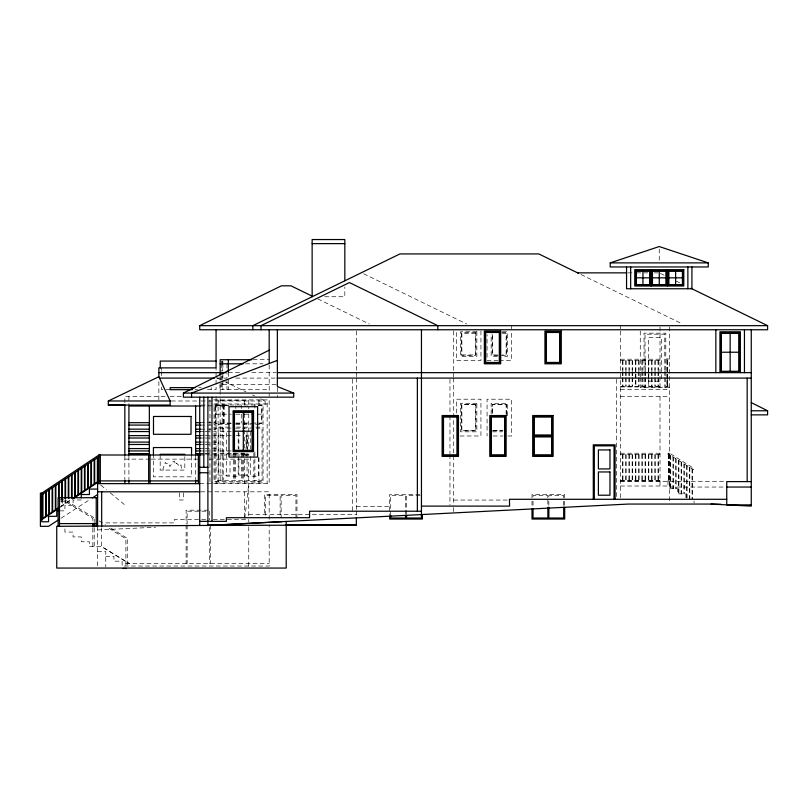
<?xml version="1.0" encoding="UTF-8"?>
<svg xmlns="http://www.w3.org/2000/svg" width="808" height="808" viewBox="0 0 808 808"><rect width="100%" height="100%" fill="white"/><g stroke="black" fill="none" stroke-linecap="round" stroke-linejoin="round"><path stroke-width="0.61" stroke-dasharray="4.04 3.03" d="M244.814 518.443L248.753 483.639M667.681 360.398L668.145 358.813L666.61 358.813L666.61 360.176L668.145 360.176M60.479 506.566L72.033 498.819M60.479 507.182L72.962 498.819M61.085 518.201L90.294 499.263M243.986 454.056L249.44 454.056L249.44 455.076L243.986 455.076L243.986 454.056L244.673 453.955L220.16 454.015M97.596 529.937L155.54 527.24M627.907 272.862L635.452 272.862M636.714 272.862L648.026 272.862M654.308 272.862L658.076 272.862M324.715 296.748L344.824 296.748L344.824 286.931M502.465 331.795L507.495 331.795L507.495 356.308L502.465 356.308M501.707 332.815L506.475 332.815L506.475 355.288L499.324 355.288M502.424 333.159L506.131 333.159L506.131 354.944L502.424 354.944M497.465 354.944L492.516 354.944L492.516 334.371M498.132 355.288L492.173 355.288L492.173 332.815M497.445 356.308L491.153 356.308L491.153 334.249M620.524 359.207L660.015 359.207M253.086 359.712L269.185 359.712M498.102 360.398L487.072 360.398L487.072 334.653M499.324 360.398L511.585 360.398L511.585 330.977M620.524 360.56L660.015 360.56M245.662 363.802L262.994 363.802M228.331 372.65L241.946 372.65M251.854 372.65L275.841 372.65M216.746 378.094L226.967 378.094L226.967 372.65M235.754 378.094L276.225 378.094M648.44 381.164L661.378 381.164M276.185 384.568L219.988 384.568L220.129 391.86M620.524 386.436L660.015 386.436M620.524 386.951L660.015 386.951M198.738 387.628L201.222 387.628M669.549 387.628L640.269 387.628L640.269 378.094M170.145 389.668L161.6 389.668L161.6 386.042M195.001 389.668L197.506 389.668M207.404 389.668L216.069 389.668L216.069 367.882M220.16 389.668L269.185 389.668M620.524 389.668L669.549 389.668M165.125 396.486L124.836 396.486L124.836 404.05M170.064 396.486L181.386 396.486M620.524 396.486L669.549 396.486M213.716 399.889L267.135 399.889L267.135 483.639M220.16 400.566L248.753 400.566L248.753 408.828M171.357 400.99L200.071 400.99M201.131 400.99L265.095 400.99L265.095 405.081L258.812 405.081M267.135 403.97L214.029 403.97L214.029 424.402L231.361 424.402M201.131 405.081L228.785 405.081M228.664 405.333L215.393 405.333L215.393 423.038L231.31 423.038M258.368 405.333L261.691 405.333L261.691 423.038L257.267 423.038M200.455 406.01L212.464 406.01M213.554 406.01L228.735 406.01M215.393 414.181L231.31 414.181M235.815 414.181L241.35 414.181M243.986 414.181L252.843 414.181M257.267 414.181L261.691 414.181M200.455 422.695L216.069 422.695M235.815 423.038L241.35 423.038M243.986 423.038L250.632 423.038M252.843 423.038L256.156 423.038M231.26 423.382L215.049 423.382L215.049 404.99L262.034 404.99L262.034 423.382L255.904 423.382M235.865 423.382L252.631 423.382M235.815 424.402L250.672 424.402M255.621 424.402L263.055 424.402L263.055 403.97M200.455 425.079L216.069 425.079M229.411 427.119L214.029 427.119L214.029 481.598L263.055 481.598M236.623 427.119L251.036 427.119M255.843 427.119L263.055 427.119L263.055 482.952L211.201 482.952M230.987 428.139L215.049 428.139L215.049 480.568L262.034 480.568L262.034 428.139L255.904 428.139M235.482 428.139L251.005 428.139M200.455 429.169L216.069 429.169M492.516 430.462L502.424 430.462M493.365 430.795L502.899 430.795M200.455 431.553L204.06 431.553M205.262 431.553L212.464 431.553M213.666 431.553L216.069 431.553M231.26 431.553L218.453 431.553L218.453 475.124L230.028 475.124L230.028 458.944M492.415 431.815L502.465 431.815M200.455 435.633L204.06 435.633M205.262 435.633L212.464 435.633M213.666 435.633L216.069 435.633M220.16 435.633L231.189 435.633M236.088 435.633L240.996 435.633M460.106 435.987L480.942 435.987L480.942 399.213L456.429 399.213L456.429 413.928M493.193 435.987L503 435.987M507.909 435.987L511.585 435.987L511.585 399.213L487.072 399.213L487.072 435.987M200.455 438.017L204.06 438.017M205.262 438.017L212.464 438.017M213.666 438.017L216.069 438.017M200.455 442.097L204.06 442.097M205.262 442.097L212.464 442.097M213.666 442.097L216.069 442.097M200.455 444.481L204.06 444.481M205.262 444.481L212.464 444.481M213.666 444.481L216.069 444.481M200.455 448.571L204.06 448.571M205.262 448.571L212.464 448.571M213.666 448.571L216.069 448.571M200.455 450.955L204.06 450.955M205.262 450.955L212.464 450.955M213.666 450.955L216.069 450.955M220.16 450.955L231.189 450.955M620.524 453.227L660.015 453.227M669.59 453.227L668.054 453.227L668.054 454.591L669.59 454.591L669.59 453.227L694.062 468.529L693.345 469.68L668.832 454.369L668.832 453.227M200.455 453.763L204.06 453.763M205.262 453.763L212.464 453.763M213.666 453.763L216.069 453.763M220.16 453.763L244.673 453.763L244.673 455.076M200.455 454.015L204.06 454.015M205.262 454.015L212.464 454.015M213.666 454.015L216.069 454.015M620.524 454.591L660.015 454.591M200.455 455.035L248.753 455.035M124.836 459.126L150.056 459.126M151.318 459.126L199.253 459.126M209.353 459.126L248.753 459.126L248.753 518.433M620.524 480.457L660.015 480.457M620.524 480.972L660.015 480.972M667.974 480.972L669.59 480.972M620.524 481.598L724.857 481.598M199.727 483.639L269.185 483.639L269.185 398.415M620.524 486.012L669.59 486.012L669.59 480.467L667.974 480.467L667.974 486.083L669.6 486.083M669.549 487.042L724.857 487.042M669.549 488.739L677.72 488.739L677.72 493.85L685.891 493.85L685.891 498.96M200.768 491.809L269.185 491.809L269.185 521.726M419.867 494.526L389.698 494.526L389.698 514.989M420.13 495.556L406.555 495.556L406.555 515.524M59.469 499.768L64.913 499.768L94.869 518.261M81.255 499.98L73.084 499.98L73.084 505.424L64.913 505.424L64.913 510.868L60.246 510.868M453.702 500.061L508.394 500.061M60.56 501.132L64.913 501.132L92.829 518.372L92.829 522.049M356.338 506.495L389.698 506.495M208.171 510.191L186.113 510.191L186.113 523.867M205.858 511.212L187.133 511.212L187.133 523.695M248.753 514.666L356.338 514.666M205.676 519.685L174.235 519.685L174.235 522.897L102.929 522.897M213.231 519.685L248.753 519.685L248.753 521.918M97.596 551.47L105.767 551.47L105.767 566.893M105.767 556.318L113.938 556.318L113.938 561.176L122.109 561.176L122.109 566.024L269.185 566.024L269.185 525.018M125.806 563.641L269.185 563.641M216.786 377.811L223.523 381.053M224.654 381.588L245.996 391.829M252.601 395.001L254.985 396.142M260.55 398.809L265.095 400.99M660.469 273.417L664.974 275.619M676.256 281.113L679.639 282.77M581.013 274.518L682.508 324.018M363.711 273.801L466.65 324.008M317.837 298.92L369.337 324.038M99.152 520.908L105.565 524.877M110.918 528.18L125.897 537.431L127.26 537.431L127.26 566.024M108.989 528.351L125.897 538.785L125.897 566.024M100.838 485.184L106.505 489.84M110.272 492.93L126.3 506.111M163.357 470.084L163.004 468.832L165.236 462.358L166.125 463.731L168.549 463.317L169.842 466.58L173.175 461.56L174.457 461.055L175.447 464.469L176.194 464.449L176.356 463.055L180.063 466.539L181.002 464.812L181.558 470.084M694.062 501L694.062 503.041M692.527 469.175L692.527 498.96M692.022 468.862L692.022 498.96M689.81 467.479L689.81 498.96M689.295 467.155L689.295 498.96M687.083 465.772L687.083 498.96M686.578 465.459L686.578 498.96M684.356 464.075L684.356 493.85M683.851 463.752L683.851 493.85M681.639 462.368L681.639 493.85M681.124 462.045L681.124 493.85M678.912 460.671L678.912 493.85M678.407 460.348L678.407 493.85M676.185 458.964L676.185 488.739M675.68 458.641L675.68 488.739M673.468 457.257L673.468 488.739M672.953 456.944L672.953 488.739M670.741 455.56L670.741 488.739M670.236 455.237L670.236 488.739M669.549 326.927L669.549 502.889M669.075 454.591L669.075 480.467M668.822 454.591L668.822 480.467M668.57 454.591L668.57 480.467M668.479 454.591L668.479 480.467M667.64 360.176L667.64 386.052M667.378 360.176L667.378 376.195M667.378 377.427L667.378 386.052M667.125 360.176L667.125 386.052M667.044 360.176L667.044 378.659M667.044 379.891L667.044 386.052M665.802 370.296L665.802 333.159L644.016 333.159L644.016 370.296M665.802 371.539L665.802 376.488M665.802 377.73L665.802 387.628M664.782 370.226L664.782 334.179L645.036 334.179L645.077 370.418M664.782 371.468L664.782 376.447M664.782 377.69L664.782 387.628M661.378 378.669L661.378 337.582L648.44 337.582L648.44 378.669M660.015 326.927L660.015 389.668M660.015 396.486L660.015 486.012M659.237 249.056L659.237 261.62M658.53 360.56L658.53 370.418M658.53 371.65L658.53 376.579M658.53 377.811L658.53 386.436M658.53 454.591L658.53 480.457M658.015 360.56L658.015 370.418M658.015 371.65L658.015 376.579M658.015 377.811L658.015 386.436M658.015 454.591L658.015 480.457M655.288 360.56L655.288 370.418M655.288 371.65L655.288 376.579M655.288 377.811L655.288 386.436M655.288 454.591L655.288 480.457M654.783 360.56L654.783 370.418M654.783 371.65L654.783 376.579M654.783 377.811L654.783 386.436M654.783 454.591L654.783 480.457M652.056 360.56L652.056 370.418M652.056 371.65L652.056 376.579M652.056 377.811L652.056 386.436M652.056 454.591L652.056 480.457M651.551 360.56L651.551 370.418M651.551 371.65L651.551 376.579M651.551 377.811L651.551 386.436M651.551 454.591L651.551 480.457M648.824 360.56L648.824 370.418M648.824 371.65L648.824 376.579M648.824 377.811L648.824 386.436M648.824 454.591L648.824 480.457M648.309 360.56L648.309 372.882M648.309 374.114L648.309 379.043M648.309 380.275L648.309 386.436M648.309 454.591L648.309 480.457M645.592 360.56L645.592 370.418M645.592 371.65L645.592 376.579M645.592 377.811L645.592 386.436M645.592 454.591L645.592 480.457M645.036 371.468L645.077 376.579M645.036 377.69L645.036 387.628M645.077 454.591L645.077 480.457M644.016 371.539L644.016 376.488M644.016 377.73L644.016 387.628M642.35 360.56L642.35 370.418M642.35 371.65L642.35 376.579M642.35 377.811L642.35 386.436M642.35 454.591L642.35 480.457M641.845 360.56L641.845 370.418M641.845 371.65L641.845 376.579M641.845 377.811L641.845 386.436M641.845 454.591L641.845 480.457M640.269 331.017L640.269 377.013M639.118 360.56L639.118 370.418M639.118 371.65L639.118 376.579M639.118 377.811L639.118 386.436M639.118 454.591L639.118 480.457M638.613 360.56L638.613 370.418M638.613 371.65L638.613 376.579M638.613 377.811L638.613 386.436M638.613 454.591L638.613 480.457M635.886 360.56L635.886 372.882M635.886 374.114L635.886 379.043M635.886 380.275L635.886 386.436M635.886 454.591L635.886 480.457M635.371 360.56L635.371 372.882M635.371 374.114L635.371 379.043M635.371 380.275L635.371 386.436M635.371 454.591L635.371 480.457M632.654 360.56L632.654 370.418M632.654 371.65L632.654 376.579M632.654 377.811L632.654 386.436M632.654 454.591L632.654 480.457M632.139 360.56L632.139 370.418M632.139 371.65L632.139 376.579M632.139 377.811L632.139 386.436M632.139 454.591L632.139 480.457M629.422 360.56L629.422 370.418M629.422 371.65L629.422 376.579M629.422 377.811L629.422 386.436M629.422 454.591L629.422 480.457M628.907 360.56L628.907 370.418M628.907 371.65L628.907 376.579M628.907 377.811L628.907 386.436M628.907 454.591L628.907 480.457M626.18 360.56L626.18 370.418M626.18 371.65L626.18 376.579M626.18 377.811L626.18 386.436M626.18 454.591L626.18 480.457M625.675 360.56L625.675 370.418M625.675 371.65L625.675 376.579M625.675 377.811L625.675 386.436M625.675 454.591L625.675 480.457M622.948 360.56L622.948 370.418M622.948 371.65L622.948 376.579M622.948 377.811L622.948 386.436M622.948 454.591L622.948 480.457M622.443 360.56L622.443 370.418M622.443 371.65L622.443 376.579M622.443 377.811L622.443 386.436M622.443 454.591L622.443 480.457M620.524 325.664L620.524 328.735M620.524 331.017L620.524 500.061M616.443 379.356L616.443 497.546M564.691 497.849L564.691 494.526L532.007 494.526L532.007 500.061M564.691 501.263L564.691 506.091M563.671 497.809L563.671 495.556L548.864 495.556L548.864 497.809M563.671 501.263L563.671 507.293M548.864 501.253L548.864 506.05M547.844 497.809L547.844 495.556L533.028 495.556L533.028 497.809M547.844 500.061L547.844 506.05M533.028 501.172L533.028 506.737M532.007 501.172L532.007 506.737M511.585 325.664L511.585 328.735M507.495 415.706L507.495 403.303L491.153 403.303L491.153 414.464M506.475 414.413L506.475 404.323L492.173 404.323L492.173 414.413M506.131 414.494L506.131 404.667L492.516 404.667L492.516 414.494M480.942 330.977L480.942 360.398L456.429 360.398L456.429 330.977M453.702 331.017L453.702 377.013M453.702 378.094L453.702 505.424M453.702 507.576L453.702 512.939M449.965 379.356L449.965 414.605M449.965 415.868L449.965 453.631M449.965 454.884L449.965 505.242M405.535 514.282L405.535 495.556L390.719 495.556L390.719 515.524M356.338 331.017L356.338 370.125M356.338 372.65L356.338 377.013M356.338 378.094L356.338 510M356.338 510.909L356.338 517.888M352.591 379.346L352.591 512.161M296.97 517.948L296.97 494.526L264.287 494.526L264.287 514.666M295.95 518.019L295.95 495.556L281.144 495.556L281.144 518.019M280.124 514.666L280.124 495.556L265.307 495.556L265.307 518.019M277.356 387.628L277.356 393.082M277.356 395.122L277.356 397.162M269.185 365.085L269.185 396.142M258.964 399.889L258.964 406.182M258.964 457.783L258.964 482.952M258.631 457.479L258.631 476.144L247.056 476.144L247.056 458.722M254.884 403.97L254.884 409.979M254.884 451.884L254.884 481.598M253.863 453.106L253.863 480.568M250.46 431.553L250.46 448.975M250.46 456.449L250.46 475.124L238.885 475.124L238.885 456.449M248.753 413.817L248.753 448.794M248.753 453.995L248.753 455.076M248.753 526.796L248.753 566.822M247.389 450.955L247.389 435.633L246.036 435.633L246.036 448.602M247.056 431.553L247.056 448.763M247.056 453.743L247.056 457.479M246.713 435.633L246.713 448.602M244.673 400.566L244.673 404.929M244.673 413.585L244.673 428.725M244.673 429.987L244.673 448.905M244.673 458.803L244.673 483.639M244.673 491.809L244.673 518.473M243.652 452.975L243.652 480.568M242.622 453.015L242.622 481.598M241.602 452.975L241.602 480.568M241.269 405.333L241.269 408.656M241.269 414.181L241.269 423.038M238.885 432.795L238.885 448.975M238.198 431.553L238.198 448.763M238.198 456.227L238.198 476.144L226.624 476.144L226.624 431.553M235.815 405.333L235.815 408.656M235.482 453.106L235.482 480.568M234.451 453.116L234.451 481.598M233.431 453.106L233.431 480.568M228.331 372.427L228.331 389.668M226.967 363.802L226.967 369.327M226.967 379.255L226.967 389.668M224.24 405.333L224.24 423.038M223.564 405.333L223.564 423.038M223.22 404.99L223.22 423.382M223.22 428.139L223.22 480.568M222.877 361.075L222.877 362.893M222.877 363.56L222.877 371.024M222.877 373.74L222.877 389.668M222.2 361.075L222.2 370.933M222.2 375.861L222.2 386.951M222.2 403.97L222.2 424.402M222.2 427.119L222.2 482.952M221.523 361.075L221.523 362.893M221.523 363.56L221.523 371.195M221.523 375.993L221.523 389.668M220.16 376.124L220.16 395.91M220.16 398.526L220.16 483.639M218.12 399.889L218.12 483.639M216.069 396.486L216.069 483.639M211.151 387.628L211.151 389.668M210.625 525.109L210.625 563.671M209.949 399.889L209.949 482.952M209.605 511.212L209.605 519.948M209.605 527.442L209.605 563.641M195.647 456.096L195.647 478.659M191.557 456.086L191.557 476.831L153.429 476.831L153.429 456.086M187.133 524.947L187.133 563.641M186.113 525.109L186.113 563.671M184.82 456.722L184.82 470.084L160.176 470.084L160.176 454.288M183.386 492.971L183.386 499.98L179.305 499.98L179.305 491.809M161.6 367.882L161.6 370.306M161.6 371.518L161.6 376.356M158.873 381.669L158.873 400.99M128.916 396.486L128.916 406.01M128.916 456.096L128.916 478.659M124.836 456.055L124.836 478.73M101.677 527.775L101.677 546.622L129.391 563.641L101.677 546.622L89.425 546.622L89.425 541.764L81.255 541.764L81.255 536.916L73.084 536.916L73.084 532.068L64.913 532.068L64.913 526.321M97.596 526.321L97.596 568.064M94.193 519.211L94.193 521.705M94.193 527.927L94.193 546.622M92.829 528.19L92.829 546.622M65.569 499.495L65.569 503.172M65.054 499.839L65.054 503.515M62.337 499.223L62.337 505.333M61.822 498.354L61.822 505.667M476.851 331.795L460.52 331.795L460.52 356.308L476.851 356.308L476.851 331.795M475.831 332.815L461.54 332.815L461.54 355.288L475.831 355.288L475.831 332.815M475.498 333.159L461.873 333.159L461.873 354.944L475.498 354.944L475.498 333.159M668.145 386.052L666.529 386.557L668.145 386.052M476.851 403.303L460.52 403.303L460.52 431.815L476.851 431.815L476.851 403.303M475.831 404.323L461.54 404.323L461.54 430.795L475.831 430.795L475.831 404.323M475.498 404.667L461.873 404.667L461.873 430.462L475.498 430.462L475.498 404.667"/><path stroke-width="1.21" d="M59.004 519.554L48.571 526.321L40.4 526.321L40.4 493.122L41.764 493.173L98.96 454.995L200.455 455.035M41.764 494.759L98.96 456.631M41.764 518.999L58.398 507.909M72.962 498.243L98.96 480.871M41.764 519.655L58.398 508.525M74.003 498.162L98.96 481.487M92.385 497.91L97.596 494.526M98.96 455.48L99.637 455.035M277.356 329.755L277.356 386.537L293.698 393.082L293.698 397.162L183.386 397.162L183.386 393.082L269.185 350.177M690.911 288.264L767.6 325.664L767.6 329.755L199.727 329.755L199.727 325.664L281.436 285.82L290.971 285.82L312.241 296.193M124.836 405.081L108.312 405.081L108.312 400.98L158.873 376.74L158.873 367.882L216.069 367.882L216.069 329.755M277.356 360.398L191.557 393.082L191.557 397.162M610.212 262.883L659.237 246.541L708.263 262.883L708.263 266.963L610.212 266.963L610.212 262.883L708.263 262.883M286.204 521.453L286.204 568.064L56.742 568.064L56.742 526.321L208.737 525.432L281.891 521.675M207.898 397.162L207.898 525.432L628.23 504.061L710.404 504.061L751.258 506.111L751.258 329.755M208.737 525.432L356.338 525.018L356.338 517.888M207.898 525.432L213.302 525.422M312.141 243.632L344.824 243.632M577.629 272.862L626.655 272.862M636.118 277.841L649.743 277.841M652.46 277.841L666.085 277.841M668.802 277.841L682.427 277.841M199.727 325.664L767.6 325.664M721.302 352.227L739.007 352.227M251.854 359.712L220.16 359.712L220.16 374.892M216.069 361.075L160.237 361.075L160.237 367.882M220.16 363.802L243.188 363.802M158.873 372.65L225.998 372.65M277.356 372.65L751.258 372.65M159.509 378.094L214.564 378.094M277.356 378.094L751.258 378.094M195.021 387.628L170.195 387.628L170.145 389.668L192.516 389.668M183.386 393.082L293.698 393.082M108.312 400.98L170.145 400.98L170.145 405.071L108.312 405.071M200.455 406.01L128.916 406.01L128.916 455.035M751.258 410.777L767.6 410.777L767.6 414.868L751.258 414.868M128.916 422.695L149.349 422.695M195.647 422.695L200.455 422.695M128.916 425.079L149.349 425.079M195.647 425.079L200.455 425.079M128.916 429.169L149.349 429.169M195.647 429.169L200.455 429.169M234.451 431.209L252.157 431.209M128.916 431.553L149.349 431.553M195.647 431.553L200.455 431.553M533.714 435.462L552.096 435.462M128.916 435.633L149.349 435.633M195.647 435.633L200.455 435.633M533.714 436.482L552.096 436.482M128.916 438.017L149.349 438.017M195.647 438.017L200.455 438.017M128.916 442.097L149.349 442.097M195.647 442.097L200.455 442.097M128.916 444.481L149.349 444.481M195.647 444.481L200.455 444.481M128.916 448.571L149.349 448.571M195.647 448.571L200.455 448.571M128.916 450.955L149.349 450.955M195.647 450.955L200.455 450.955M128.916 453.763L149.349 453.763M195.647 453.763L200.455 453.763M128.916 454.015L149.349 454.015M195.647 454.015L200.455 454.015M160.176 454.288L184.82 454.288M100.323 454.874L98.96 454.874L98.96 483.639M199.727 467.297L207.898 467.297M199.727 472.741L207.898 472.741M99.637 480.911L149.349 480.911M150.025 480.911L198.364 480.911M751.258 481.598L726.745 481.598L726.745 504.879L751.258 504.879M199.727 483.639L97.596 483.639L97.596 526.321M726.745 487.042L751.258 487.042M97.596 489.082L89.425 489.082L89.425 494.526L81.255 494.526L81.255 497.799M97.596 491.809L199.727 491.809M97.596 497.718L58.105 497.718L58.105 526.321M726.745 499.294L509.454 499.294L509.575 506.111L421.453 506.111M59.075 510.868L56.742 510.868L56.742 516.322L48.571 516.322L48.571 521.766L41.764 521.766L41.764 493.122M421.453 511.222L309.565 511.222L309.565 517.696L226.412 517.696L226.412 521.352L199.727 521.352M59.469 523.594L96.233 523.594M285.365 525.018L356.338 525.018M123.159 568.448L126.23 568.448M711.09 504.061L721.13 504.273M578.417 273.245L538.815 253.934L399.92 253.934L252.843 325.664L252.843 329.755M751.258 402.606L767.6 410.777M158.873 376.74L170.145 400.98M97.748 457.439L97.829 481.669M747.178 378.094L747.178 481.598M744.451 329.755L744.451 372.65M740.36 372.65L740.36 331.795L719.938 331.795L719.938 372.65M730.149 333.159L730.149 371.286M715.848 329.755L715.848 372.65M691.921 266.963L691.921 288.759L626.553 288.759L626.553 266.963M687.871 266.963L687.871 288.759M675.619 271.034L675.619 284.648M667.448 269.67L667.448 286.012M659.278 271.034L659.278 284.648M651.107 269.67L651.107 286.012M642.936 271.034L642.936 284.648M630.674 266.963L630.674 288.759M615.08 499.294L615.08 444.824L593.294 444.824L593.294 499.294M614.06 499.294L614.06 445.844L594.314 445.844L594.314 499.294M564.691 507.293L564.691 519.039L532.007 519.039L532.007 508.959M563.671 507.293L563.671 518.019L548.864 518.019L548.864 507.242M547.844 507.242L547.844 518.019L533.028 518.019L533.028 508.959M437.795 329.755L437.795 325.664L349.399 282.558L261.014 325.664L261.014 329.755M422.382 514.534L422.382 519.039L389.698 519.039L389.698 516.191M421.453 329.755L421.453 514.575M421.362 514.282L421.362 518.019L406.555 518.019L406.555 515.524M417.362 378.094L417.362 511.222M405.535 515.524L405.535 518.019L390.719 518.019L390.719 515.524M344.824 280.8L344.824 239.552L312.141 239.552L312.141 296.748M269.185 329.755L269.185 363.509M243.309 412.141L243.309 450.268M228.331 359.712L228.331 371.549M211.989 397.162L211.989 521.352M203.818 397.162L203.818 467.297M199.727 397.162L199.727 525.432M198.364 455.035L198.364 483.639M195.647 406.01L195.647 455.035M195.647 479.881L195.647 483.639M191.557 454.874L191.557 447.551L153.429 447.551L153.429 454.874M150.025 454.954L150.025 483.639M149.349 406.01L149.349 455.035M148.662 454.954L148.662 483.639M128.916 479.881L128.916 483.639M124.836 405.071L124.836 455.035M124.836 479.881L124.836 483.639M101.677 491.809L101.677 526.281M100.323 454.995L100.323 483.639M97.394 457.671L97.394 481.952M96.233 497.718L96.233 526.321M94.677 459.489L94.677 483.77M94.162 459.833L94.162 484.103M94.193 522.948L94.193 526.685M92.829 523.281L92.829 526.967M91.445 461.641L91.445 485.921M90.93 461.984L90.93 486.264M88.203 463.802L88.203 488.082M87.698 464.135L87.698 488.416M84.971 465.953L84.971 490.234M84.466 466.297L84.466 490.577M81.739 468.115L81.739 492.395M81.224 468.448L81.224 492.729M78.507 470.266L78.507 494.546M77.992 470.609L77.992 494.89M75.265 472.428L75.265 496.708M74.76 472.761L74.76 497.041M72.033 474.579L72.033 497.647M71.528 474.922L71.528 497.991M68.801 476.74L68.801 498.597M68.286 477.074L68.286 497.718M65.569 478.892L65.569 498.324M65.054 479.235L65.054 498.667M62.337 481.053L62.337 498.061M61.822 481.386L61.822 498.395M59.469 497.718L59.469 526.321M59.095 483.204L59.095 497.789M58.59 483.548L58.59 498.132M55.863 485.366L55.863 509.646M55.358 485.699L55.358 509.979M52.631 487.517L52.631 511.797M52.116 487.86L52.116 512.141M49.399 489.678L49.399 513.959M48.884 490.012L48.884 514.292M46.157 491.83L46.157 516.11M45.652 492.173L45.652 516.453M42.925 493.991L42.925 518.271M42.42 494.324L42.42 518.564M683.79 269.67L634.765 269.67L634.765 286.012L683.79 286.012L683.79 269.67M650.076 270.69L635.785 270.69L635.785 284.992L650.076 284.992L650.076 270.69M666.418 270.69L652.127 270.69L652.127 284.992L666.418 284.992L666.418 270.69M682.76 270.69L668.469 270.69L668.469 284.992L682.76 284.992L682.76 270.69M649.743 271.034L636.118 271.034L636.118 284.648L649.743 284.648L649.743 271.034M666.085 271.034L652.46 271.034L652.46 284.648L666.085 284.648L666.085 271.034M682.427 271.034L668.802 271.034L668.802 284.648L682.427 284.648L682.427 271.034M500.687 331.118L484.346 331.118L484.346 363.802L500.687 363.802L500.687 331.118M561.287 331.118L544.945 331.118L544.945 363.802L561.287 363.802L561.287 331.118M499.667 332.139L485.366 332.139L485.366 362.782L499.667 362.782L499.667 332.139M560.267 332.139L545.966 332.139L545.966 362.782L560.267 362.782L560.267 332.139M499.324 332.482L485.709 332.482L485.709 362.439L499.324 362.439L499.324 332.482M559.924 332.482L546.309 332.482L546.309 362.439L559.924 362.439L559.924 332.482M739.34 332.815L720.958 332.815L720.958 371.63L739.34 371.63L739.34 332.815M739.007 333.159L721.302 333.159L721.302 371.286L739.007 371.286L739.007 333.159M257.611 406.697L229.007 406.697L229.007 457.086L257.611 457.086L257.611 406.697M253.52 410.777L233.098 410.777L233.098 451.632L253.52 451.632L253.52 410.777M252.5 411.797L234.118 411.797L234.118 450.611L252.5 450.611L252.5 411.797M252.157 412.141L234.451 412.141L234.451 450.268L252.157 450.268L252.157 412.141M458.469 415.544L442.127 415.544L442.127 456.399L458.469 456.399L458.469 415.544M506.131 415.544L489.789 415.544L489.789 456.399L506.131 456.399L506.131 415.544M553.116 415.544L532.694 415.544L532.694 456.399L553.116 456.399L553.116 415.544M191.021 416.474L153.49 416.474L153.49 434.3L191.021 434.3L191.021 416.474M457.449 416.564L443.148 416.564L443.148 455.379L457.449 455.379L457.449 416.564M505.111 416.564L490.82 416.564L490.82 455.379L505.111 455.379L505.111 416.564M552.096 416.564L533.714 416.564L533.714 455.379L552.096 455.379L552.096 416.564M457.106 416.908L443.491 416.908L443.491 455.035L457.106 455.035L457.106 416.908M504.778 416.908L491.153 416.908L491.153 455.035L504.778 455.035L504.778 416.908M551.753 416.908L534.048 416.908L534.048 435.118L551.753 435.118L551.753 416.908M551.753 436.825L534.048 436.825L534.048 455.035L551.753 455.035L551.753 436.825M609.969 449.935L598.395 449.935L598.395 468.913L609.969 468.913L609.969 449.935M609.969 471.963L598.395 471.963L598.395 495.213L609.969 495.213L609.969 471.963"/></g></svg>
